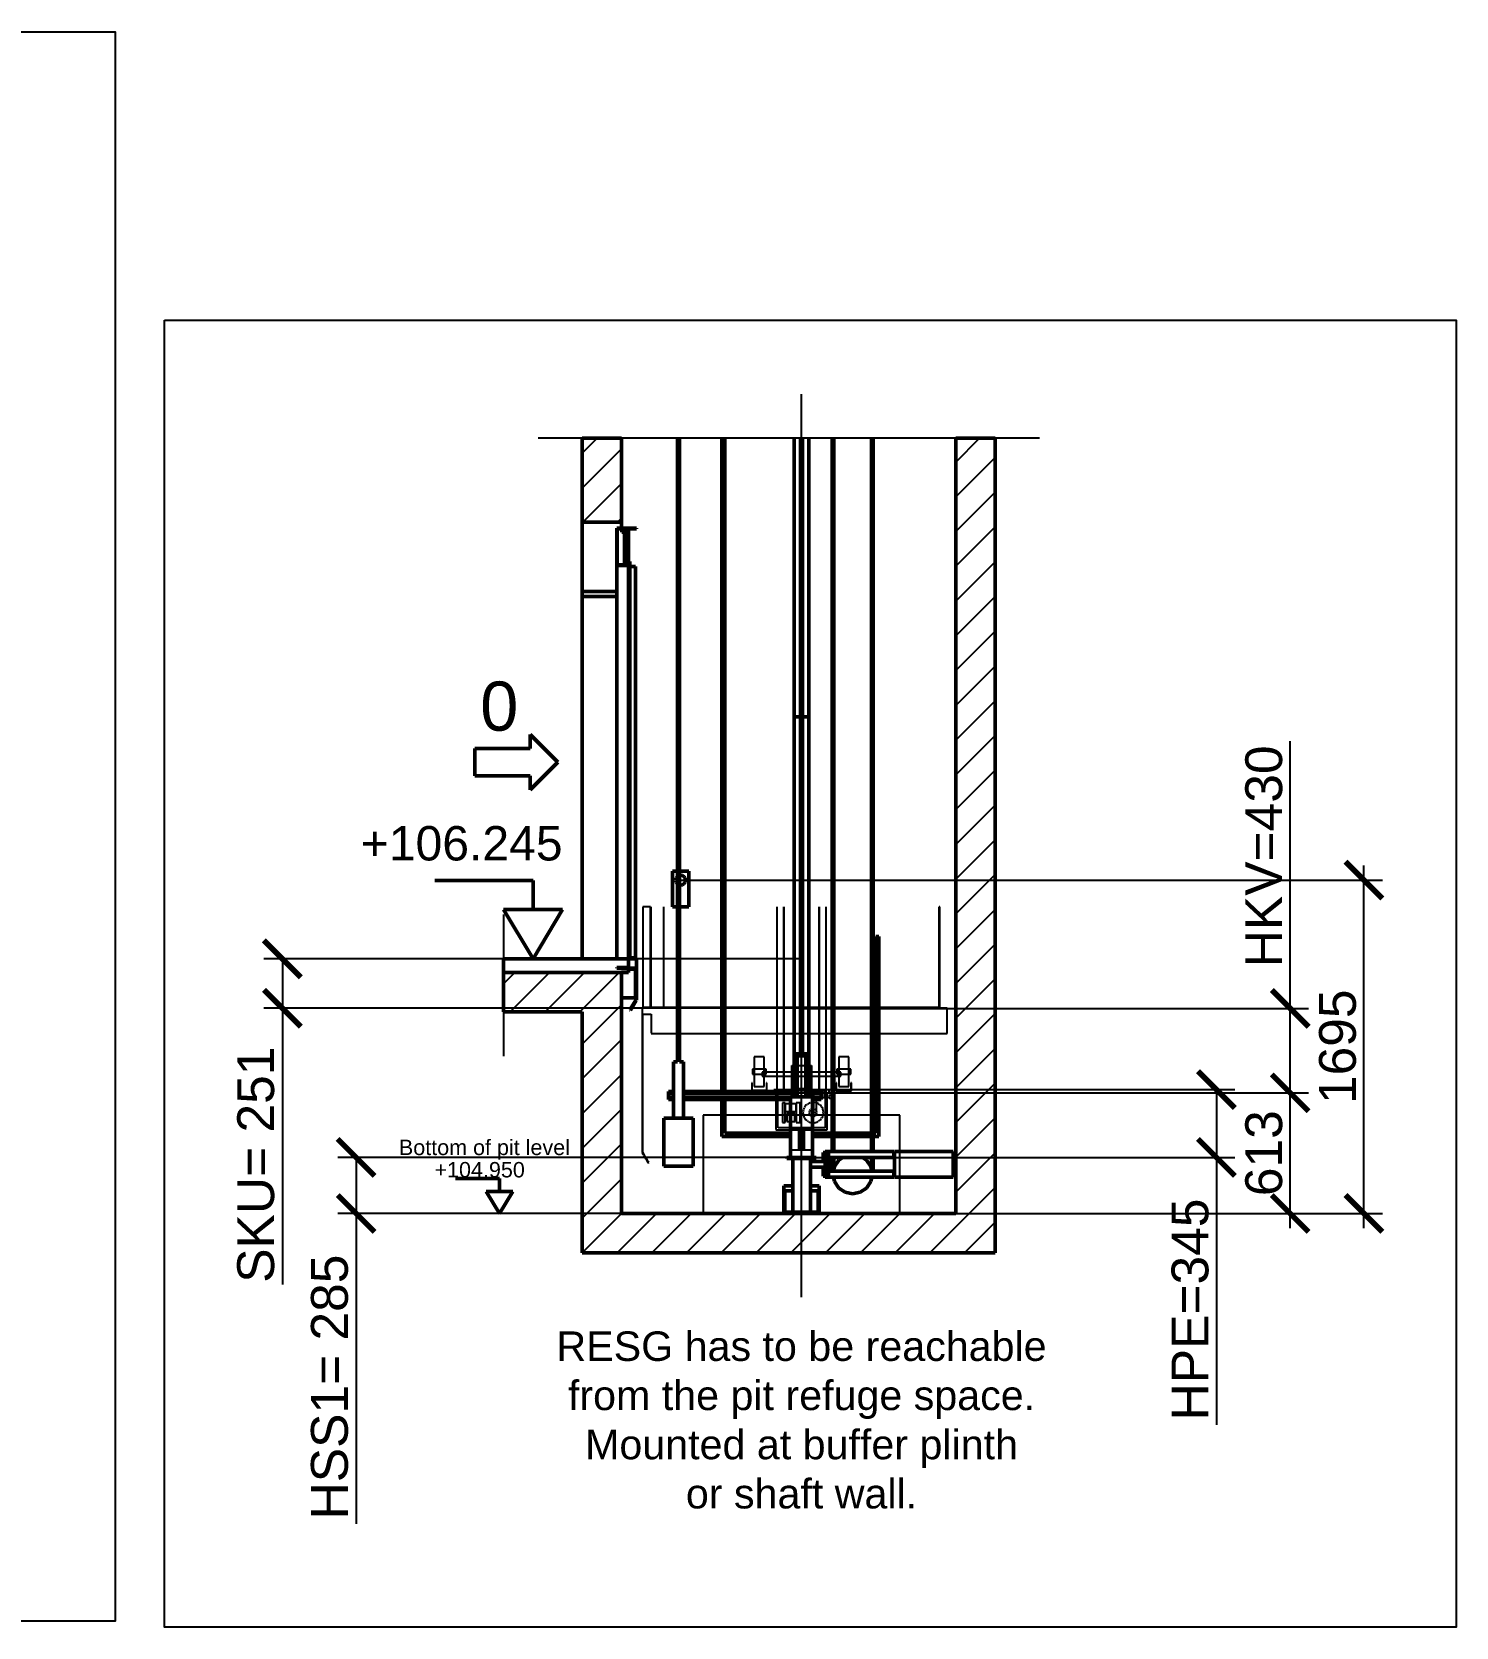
# Model space of a CAD drawing. Header units: millimetres. Extents: x -9546 to 173314, y -46180 to 27253.
# Drawn here: x 69384 to 76626, y -412 to 7700 of the extents above; entities that cross this region are included whole.
import ezdxf
from ezdxf.enums import TextEntityAlignment as Align

# ---------------------------------------------------------------- set-up
doc = ezdxf.new("R2010")
doc.units = ezdxf.units.MM
doc.linetypes.add('AM_ISO02W050', pattern=[7.5, 6, -1.5])
doc.linetypes.add('AM_ISO08W050', pattern=[18, 12, -1.5, 3, -1.5])
for name, color, linetype, lineweight in [('AM_0', 7, 'Continuous', 50), ('AM_5', 3, 'Continuous', 25), ('AM_8', 1, 'Continuous', 25), ('LDBuffer-AM_0', 7, 'Continuous', 50), ('LDCar-AM_0', 7, 'Continuous', 50), ('LDCar-AM_3', 6, 'AM_ISO02W050', 25), ('LDCar-AM_4', 3, 'Continuous', 25), ('LDCarFrame-AM_0', 7, 'Continuous', 50), ('LDElectricalComponents-AM_0', 7, 'Continuous', 50), ('LDForces-AM_0', 7, 'Continuous', 50), ('LDGuides-AM_0', 7, 'Continuous', 50), ('LDRefugeSpace-AM_3', 6, 'AM_ISO02W050', 25), ('LDShaft-AM_0', 7, 'Continuous', 50), ('LDShaft-AM_5', 3, 'Continuous', 25), ('LDShaft-AM_7', 4, 'AM_ISO08W050', 25)]:
    doc.layers.add(name, color=color, linetype=linetype, lineweight=lineweight)
doc.layers.add('AM_VIEWS', color=1, linetype='Continuous', lineweight=25, plot=False)
doc.styles.add('LD', font='ARIALUNI.ttf')
doc.dimstyles.new('LIFT', dxfattribs={"dimtxt": 2.5, "dimasz": 2.5, "dimexe": 1.25, "dimexo": 0, "dimgap": 0.5, "dimtad": 1, "dimdec": 0, "dimzin": 1, "dimdsep": 46, "dimtxsty": 'LD', "dimblk": 'ARCHTICK', "dimcen": 0, "dimdle": 1, "dimclrd": 3, "dimclre": 3, "dimclrt": 4, "dimadec": 0, "dimazin": 0, "dimtp": 0.1, "dimtm": 0.1, "dimtfac": 0.71, "dimtdec": 0, "dimtix": 1, "dimtmove": 0, "dimatfit": 3, "dimfxl": 1, "dimtolj": 1, "dimarcsym": 0})

# ---------------------------------------------------------------- blocks, each defined once
blk = doc.blocks.new('LD_20260611094836_0000000E')
at = {"layer": 'AM_8'}
for p, q in [((-200, 3865.9), (-123.9, 3942)), ((1700, 3821.3), (1820.7, 3942)), ((-200, 3689.1), (0, 3889.1)), ((1700, 3644.5), (1900, 3844.5)), ((-197.3, 3515), (0, 3712.3)), ((1700, 3467.8), (1900, 3667.8)), ((-20.5, 3515), (0, 3535.5)), ((1700, 3291), (1900, 3491)), ((1700, 3114.2), (1900, 3314.2)), ((1700, 2937.4), (1900, 3137.4)), ((1700, 2760.7), (1900, 2960.7)), ((1700, 2583.9), (1900, 2783.9)), ((1700, 2407.1), (1900, 2607.1)), ((1700, 2230.3), (1900, 2430.3)), ((1700, 2053.6), (1900, 2253.6)), ((1700, 1876.8), (1900, 2076.8)), ((1700, 1700), (1900, 1900)), ((1700, 1523.2), (1900, 1723.2)), ((1700, 1346.4), (1900, 1546.4)), ((1700, 1169.7), (1900, 1369.7)), ((-600, 1167.8), (-542.8, 1225)), ((-566, 1025), (-366, 1225)), ((-389.2, 1025), (-189.2, 1225)), ((-212.4, 1025), (-12.4, 1225)), ((1700, 992.9), (1900, 1192.9)), ((-200, 860.7), (0, 1060.7)), ((1700, 816.1), (1900, 1016.1)), ((-200, 683.9), (0, 883.9)), ((1700, 639.3), (1900, 839.3)), ((-200, 507.1), (0, 707.1)), ((1700, 462.6), (1900, 662.6)), ((-200, 330.3), (0, 530.3)), ((1700, 285.8), (1900, 485.8)), ((-200, 153.6), (0, 353.6)), ((1700, 109), (1900, 309)), ((-200, -23.2), (0, 176.8)), ((1567.8, -200), (1900, 132.2)), ((-200, -200), (0, 0)), ((-23.2, -200), (176.8, 0)), ((153.6, -200), (353.6, 0)), ((330.3, -200), (530.3, 0)), ((507.1, -200), (707.1, 0)), ((683.9, -200), (883.9, 0)), ((860.7, -200), (1060.7, 0)), ((1037.4, -200), (1237.4, 0)), ((1214.2, -200), (1414.2, 0)), ((1391, -200), (1591, 0)), ((1744.5, -200), (1900, -44.5))]:
    blk.add_line(p, q, dxfattribs=at)
blk = doc.blocks.new('LD_20260611094836_0000000F')
at = {"layer": 'LDShaft-AM_0'}
for p, q in [((-200, 3942), (-200, 3515)), ((-80, 3942), (-200, 3942)), ((0, 3942), (-80, 3942)), ((0, 3515), (0, 3942)), ((1700, 3942), (1700, 0)), ((1900, 3942), (1700, 3942)), ((1900, 0), (1900, 3942)), ((-200, 3515), (-200, 3162.5)), ((-200, 3515), (-80, 3515)), ((-80, 3515), (0, 3515)), ((0, 3485), (0, 3515)), ((-200, 3162.5), (-200, 3137.5)), ((-200, 3162.5), (-25, 3162.5)), ((-200, 3137.5), (-200, 1295)), ((-25, 3137.5), (-200, 3137.5)), ((-200, 1225), (-600, 1225)), ((-600, 1225), (-600, 1025)), ((-80, 1225), (-200, 1225)), ((0, 1225), (-80, 1225)), ((0, 0), (0, 1225)), ((-600, 1025), (-200, 1025)), ((-200, 1025), (-200, -200)), ((1700, 0), (0, 0)), ((1900, -200), (1900, 0)), ((-200, -200), (-80, -200)), ((-80, -200), (0, -200)), ((0, -200), (1900, -200))]:
    blk.add_line(p, q, dxfattribs=at)
blk = doc.blocks.new('LD_20260611094836_00000010')
at = {"layer": 'AM_0'}
for p, q in [((-16, 45), (-41.8, 45)), ((-41.8, 45), (-41.8, -135)), ((-23.1, 9.6), (-25, 0)), ((-25, 0), (-23.1, -9.6)), ((-17.7, 17.7), (-23.1, 9.6)), ((-16, 18.8), (-17.7, 17.7)), ((41.8, 45), (-6, 45)), ((0, 25), (-6, 23.8)), ((9.6, 23.1), (0, 25)), ((17.7, 17.7), (9.6, 23.1)), ((23.1, 9.6), (17.7, 17.7)), ((25, 0), (23.1, 9.6)), ((23.1, -9.6), (25, 0)), ((41.8, -135), (41.8, 45)), ((-23.1, -9.6), (-17.7, -17.7)), ((-17.7, -17.7), (-16, -18.8)), ((-6, -23.8), (0, -25)), ((0, -25), (9.6, -23.1)), ((9.6, -23.1), (17.7, -17.7)), ((17.7, -17.7), (23.1, -9.6)), ((-41.8, -135), (-16, -135)), ((-6, -135), (41.8, -135))]:
    blk.add_line(p, q, dxfattribs=at)
blk = doc.blocks.new('LD_ENTRY_L')
for p, q in [((0, 0), (-140.6, 140.6)), ((-140.6, 70.3), (-140.6, 140.6)), ((-421.5, -70.3), (-421.5, 70.3)), ((-140.6, 70.3), (-421.5, 70.3)), ((0, 0), (-140.6, -140.6)), ((-140.6, -70.3), (-421.5, -70.3)), ((-140.6, -140.6), (-140.6, -70.3))]:
    blk.add_line(p, q)
blk = doc.blocks.new('LD_20260611094836_00000014')
at = {"layer": 'LDCar-AM_0'}
blk.add_blockref('LD_ENTRY_L', (0, 0), dxfattribs=at)
at = {"layer": 'LDCar-AM_0', "style": 'LD'}
blk.add_text('0', height=250, dxfattribs=at).set_placement((-200, 160), align=Align.RIGHT)
blk = doc.blocks.new('LD_ENTRY_FLOOR_L')
for p, q in [((-150, 250), (0, 0)), ((0, 0), (150, 250))]:
    blk.add_line(p, q)
at = {"layer": 'AM_0'}
for p, q in [((0, 397.7), (-500, 397.7)), ((0, 250), (0, 397.7)), ((150, 250), (-150, 250))]:
    blk.add_line(p, q, dxfattribs=at)
blk = doc.blocks.new('LD_20260611094836_00000015')
at = {"layer": 'LDCar-AM_0'}
blk.add_blockref('LD_ENTRY_FLOOR_L', (0, 0), dxfattribs=at)
at = {"layer": 'LDCar-AM_0', "style": 'LD'}
blk.add_text('+106.245', height=175, dxfattribs=at).set_placement((150, 500), align=Align.RIGHT)
blk = doc.blocks.new('LD_20260611094836_00000016')
at = {"layer": 'LDShaft-AM_0'}
for p, q in [((-200, 0), (-600, 0)), ((-600, 0), (-600, -70)), ((-80, 0), (-200, 0)), ((0, 0), (-80, 0)), ((35, 0), (0, 0)), ((35, -70), (35, 0)), ((-600, -70), (-200, -70)), ((-200, -70), (-80, -70)), ((-80, -70), (0, -70)), ((0, -70), (35, -70))]:
    blk.add_line(p, q, dxfattribs=at)
blk = doc.blocks.new('LD_20260611094836_00000017')
at = {"layer": 'LDShaft-AM_0'}
for p, q in [((35, 0), (0, 0)), ((0, 0), (0, -1)), ((35, -1), (35, 0)), ((0, -1), (35, -1)), ((0, -22.5), (0, -151)), ((71, -1), (35, -1)), ((71, -5), (35, -5)), ((35, -5), (71, -5)), ((71, -5), (71, -1)), ((71, -151), (71, -5)), ((0, -151), (71, -151))]:
    blk.add_line(p, q, dxfattribs=at)
blk = doc.blocks.new('LD_20260611094836_00000018')
at = {"layer": 'LDCar-AM_0'}
for p, q in [((0, 2190), (0, 2000)), ((30, 2190), (0, 2190)), ((3, 2003), (3, 2187)), ((3, 2187), (27, 2187)), ((27, 2187), (27, 2170)), ((27, 2170), (30, 2170)), ((40, 2190), (30, 2190)), ((30, 2170), (30, 2190)), ((40, 2190), (40, 2010)), ((100, 2190), (40, 2190)), ((43, 2010), (43, 2187)), ((43, 2187), (100, 2187)), ((60, 2003), (60, 2187)), ((100, 2187), (100, 2190)), ((0, 2000), (0, 0)), ((0, 2000), (66.5, 2000)), ((63.5, 2003), (3, 2003)), ((40, 2010), (43, 2010)), ((60, 0), (60, 2000)), ((66.5, 2020), (63.5, 2020)), ((63.5, 2020), (63.5, 2003)), ((66.5, 2000), (66.5, 2020)), ((66.5, 1995), (66.5, 5)), ((95, 1995), (66.5, 1995)), ((95, 5), (95, 1995)), ((0, 0), (60, 0)), ((100, 0), (60, 0)), ((60, 0), (60, -44.5)), ((66.5, 5), (95, 5)), ((100, -47.5), (100, 0)), ((60, -44.5), (0, -44.5)), ((0, -44.5), (0, -47.5)), ((0, -47.5), (60, -47.5)), ((60, -47.5), (97, -47.5)), ((97, -47.5), (97, -210)), ((100, -210), (100, -47.5)), ((97.2, -210.2), (67.2, -259.2)), ((69.8, -260.8), (99.8, -211.8)), ((97, -210), (100, -210)), ((99.8, -211.8), (97.2, -210.2)), ((67.2, -259.2), (69.8, -260.8))]:
    blk.add_line(p, q, dxfattribs=at)
blk = doc.blocks.new('LD_20260611094836_00000019')
at = {"layer": 'AM_0'}
for p, q in [((-631, 3342), (-631, 171)), ((-621, 171), (-621, 3342)), ((-631, 171), (-651, 171)), ((-651, 171), (-651, -115)), ((-601, 171), (-621, 171)), ((-601, -115), (-601, 171)), ((-676, 20), (-676, 10)), ((-651, 20), (-676, 20)), ((-676, 10), (-676, -10)), ((-676, 10), (-651, 10)), ((-37.5, 20), (-601, 20)), ((-601, 10), (-37.5, 10)), ((100, 20), (37.5, 20)), ((37.5, 10), (100, 10)), ((100, 10), (100, 20)), ((100, -10), (100, 10)), ((-676, -10), (-676, -20)), ((-651, -10), (-676, -10)), ((-676, -20), (-651, -20)), ((-56, -10), (-601, -10)), ((-601, -20), (-56, -20)), ((100, -10), (56, -10)), ((56, -20), (100, -20)), ((100, -20), (100, -10)), ((-551, -115), (-701, -115)), ((-701, -115), (-701, -360)), ((-651, -115), (-601, -115)), ((-551, -360), (-551, -115)), ((-701, -360), (-551, -360))]:
    blk.add_line(p, q, dxfattribs=at)
blk = doc.blocks.new('LD_20260611094836_0000001A')
at = {"layer": 'AM_0'}
for p, q in [((82.3, 0.5), (82.3, 0)), ((100, 0.5), (82.3, 0.5)), ((100, 0), (100, 0.5)), ((117.7, 0.5), (100, 0.5)), ((100, 0.5), (100, 0)), ((117.7, 0), (117.7, 0.5)), ((707.3, 0.5), (707.3, 0)), ((725, 0.5), (707.3, 0.5)), ((725, 0), (725, 0.5)), ((742.7, 0.5), (725, 0.5)), ((725, 0.5), (725, 0)), ((742.7, 0), (742.7, 0.5))]:
    blk.add_line(p, q, dxfattribs=at)
blk = doc.blocks.new('LD_20260611094836_0000001B')
at = {"layer": 'LDShaft-AM_7'}
blk.add_line((0, -20061), (0, -15469), dxfattribs=at)
blk = doc.blocks.new('LD_20260611094836_0000001D')
at = {"layer": 'LDElectricalComponents-AM_0'}
for p, q in [((-400, 3542), (-400, 220)), ((-384, 220), (-384, 3542)), ((384, 1008), (384, 8)), ((400, 1008), (384, 1008)), ((400, 8), (400, 1008)), ((-400, 180), (-400, 8)), ((-384, 8), (-384, 180)), ((-400, 8), (-400, -8)), ((-50, 8), (-384, 8)), ((162, 8), (62, 8)), ((362, 8), (170, 8)), ((384, 8), (370, 8)), ((400, -8), (400, 8)), ((-400, -8), (-50, -8)), ((62, -8), (162, -8)), ((170, -8), (362, -8)), ((370, -8), (400, -8))]:
    blk.add_line(p, q, dxfattribs=at)
blk = doc.blocks.new('LD_20260611094836_00000020')
at = {"layer": 'LDBuffer-AM_0'}
for p, q in [((-27.7, 811), (-30, 811)), ((-30, 811), (-30, 801)), ((-30, 801), (-27.7, 801)), ((-21.2, 811), (-27.7, 811)), ((-27.7, 801), (-21.2, 801)), ((-20.8, 801), (-22.5, 801)), ((-22.5, 801), (-22.5, 593)), ((-11.5, 811), (-21.2, 811)), ((-21.2, 801), (-11.5, 801)), ((-15.9, 801), (-20.8, 801)), ((-8.6, 801), (-15.9, 801)), ((0, 811), (-11.5, 811)), ((-11.5, 801), (0, 801)), ((0, 801), (-8.6, 801)), ((11.5, 811), (0, 811)), ((8.6, 801), (0, 801)), ((0, 801), (11.5, 801)), ((15.9, 801), (8.6, 801)), ((21.2, 811), (11.5, 811)), ((11.5, 801), (21.2, 801)), ((20.8, 801), (15.9, 801)), ((22.5, 801), (20.8, 801)), ((27.7, 811), (21.2, 811)), ((21.2, 801), (27.7, 801)), ((22.5, 593), (22.5, 801)), ((30, 811), (27.7, 811)), ((27.7, 801), (30, 801)), ((30, 801), (30, 811)), ((-51.7, 593), (-56, 593)), ((-56, 593), (-56, 285)), ((-39.6, 593), (-51.7, 593)), ((-21.4, 593), (-39.6, 593)), ((-20.8, 630), (-22.5, 630)), ((-22.5, 630), (-22.5, 629)), ((-22.5, 629), (-20.8, 629)), ((-22.5, 593), (-20.8, 593)), ((0, 593), (-21.4, 593)), ((-15.9, 630), (-20.8, 630)), ((-20.8, 629), (-15.9, 629)), ((-20.8, 593), (-15.9, 593)), ((-8.6, 630), (-15.9, 630)), ((-15.9, 629), (-8.6, 629)), ((-15.9, 593), (-8.6, 593)), ((0, 630), (-8.6, 630)), ((-8.6, 629), (0, 629)), ((-8.6, 593), (0, 593)), ((8.6, 630), (0, 630)), ((0, 629), (8.6, 629)), ((21.4, 593), (0, 593)), ((0, 593), (8.6, 593)), ((15.9, 630), (8.6, 630)), ((8.6, 629), (15.9, 629)), ((8.6, 593), (15.9, 593)), ((20.8, 630), (15.9, 630)), ((15.9, 629), (20.8, 629)), ((15.9, 593), (20.8, 593)), ((22.5, 630), (20.8, 630)), ((20.8, 629), (22.5, 629)), ((20.8, 593), (22.5, 593)), ((39.6, 593), (21.4, 593)), ((22.5, 629), (22.5, 630)), ((51.7, 593), (39.6, 593)), ((56, 593), (51.7, 593)), ((56, 285), (56, 593)), ((-56, 285), (-51.7, 285)), ((-51.7, 285), (-39.6, 285)), ((-39.6, 285), (-21.4, 285)), ((-21.4, 285), (0, 285)), ((0, 285), (21.4, 285)), ((21.4, 285), (39.6, 285)), ((39.6, 285), (51.7, 285)), ((51.7, 285), (56, 285))]:
    blk.add_line(p, q, dxfattribs=at)
blk = doc.blocks.new('LD_20260611094836_00000021')
at = {"layer": 'LDBuffer-AM_0'}
for p, q in [((-75, 285), (-75, 279)), ((75, 285), (-75, 285)), ((-75, 279), (75, 279)), ((45, 279), (-45, 279)), ((-45, 279), (-45, 6)), ((45, 6), (45, 279)), ((75, 279), (75, 285)), ((-45, 140), (-90, 140)), ((-90, 140), (-90, 5)), ((-45, 115), (-85, 115)), ((-85, 115), (-85, 5)), ((90, 140), (45, 140)), ((85, 115), (45, 115)), ((85, 5), (85, 115)), ((90, 5), (90, 140)), ((-90, 5), (-75, 5)), ((-75, 5), (-90, 5)), ((-90, 5), (-90, 0)), ((-90, 0), (-75, 0)), ((-75, 6), (-75, 0)), ((75, 6), (-75, 6)), ((-75, 0), (75, 0)), ((-45, 6), (45, 6)), ((75, 0), (75, 6)), ((75, 5), (90, 5)), ((90, 5), (75, 5)), ((75, 0), (90, 0)), ((90, 0), (90, 5))]:
    blk.add_line(p, q, dxfattribs=at)
blk = doc.blocks.new('LD_20260611094836_00000023')
at = {"layer": 'LDForces-AM_0'}
for p, q in [((1071, 3942), (1071, 315)), ((1071.3, 3942), (1071.3, 315)), ((1071.3, 315), (1071.3, 3942)), ((1072.2, 3942), (1072.2, 315)), ((1072.2, 315), (1072.2, 3942)), ((1073.5, 3942), (1073.5, 315)), ((1073.5, 315), (1073.5, 3942)), ((1075, 3942), (1075, 315)), ((1075, 315), (1075, 3942)), ((1076.5, 3942), (1076.5, 315)), ((1076.5, 315), (1076.5, 3942)), ((1077.8, 3942), (1077.8, 315)), ((1077.8, 315), (1077.8, 3942)), ((1078.7, 3942), (1078.7, 315)), ((1078.7, 315), (1078.7, 3942)), ((1079, 315), (1079, 3942)), ((1271, 3942), (1271, 315)), ((1271.3, 3942), (1271.3, 315)), ((1271.3, 315), (1271.3, 3942)), ((1272.2, 3942), (1272.2, 315)), ((1272.2, 315), (1272.2, 3942)), ((1273.5, 3942), (1273.5, 315)), ((1273.5, 315), (1273.5, 3942)), ((1275, 3942), (1275, 315)), ((1275, 315), (1275, 3942)), ((1276.5, 3942), (1276.5, 315)), ((1276.5, 315), (1276.5, 3942)), ((1277.8, 3942), (1277.8, 315)), ((1277.8, 315), (1277.8, 3942)), ((1278.7, 3942), (1278.7, 315)), ((1278.7, 315), (1278.7, 3942)), ((1279, 315), (1279, 3942)), ((1071, 285), (1071, 215)), ((1071.3, 285), (1071.3, 215)), ((1071.3, 215), (1071.3, 285)), ((1072.2, 285), (1072.2, 215)), ((1072.2, 215), (1072.2, 285)), ((1073.5, 285), (1073.5, 215)), ((1073.5, 215), (1073.5, 285)), ((1075, 285), (1075, 215)), ((1075, 215), (1075, 285)), ((1076.5, 285), (1076.5, 215)), ((1076.5, 215), (1076.5, 285)), ((1077.8, 285), (1077.8, 215)), ((1077.8, 215), (1077.8, 285)), ((1078.7, 285), (1078.7, 218.6)), ((1078.7, 218.6), (1078.7, 285)), ((1079, 220.1), (1079, 285)), ((1271, 285), (1271, 220.1)), ((1271.3, 285), (1271.3, 218.6)), ((1271.3, 218.6), (1271.3, 285)), ((1272.2, 285), (1272.2, 215)), ((1272.2, 215), (1272.2, 285)), ((1273.5, 285), (1273.5, 215)), ((1273.5, 215), (1273.5, 285)), ((1275, 285), (1275, 215)), ((1275, 215), (1275, 285)), ((1276.5, 285), (1276.5, 215)), ((1276.5, 215), (1276.5, 285)), ((1277.8, 285), (1277.8, 215)), ((1277.8, 215), (1277.8, 285)), ((1278.7, 285), (1278.7, 215)), ((1278.7, 215), (1278.7, 285)), ((1279, 215), (1279, 285))]:
    blk.add_line(p, q, dxfattribs=at)
blk = doc.blocks.new('LD_20260611094836_00000024')
at = {"layer": 'LDCarFrame-AM_0'}
for p, q in [((-140, 110), (-150, 110)), ((-150, 110), (-150, 65)), ((-123, 115), (-140, 115)), ((-140, 115), (-140, -15)), ((-123, -15), (-123, 115)), ((-120, 115), (-123, 115)), ((-123, 115), (-123, -15)), ((210, 115), (-120, 115)), ((-120, 85), (210, 85)), ((-120, 15), (-120, 85)), ((-49.3, 85), (-70.7, 70.7)), ((70.7, 70.7), (49.3, 85)), ((210, 85), (210, 115)), ((512, 115), (212, 115)), ((212, 115), (212, -15)), ((512, -15), (512, 115)), ((-150, 65), (-215, 65)), ((-215, 35), (-150, 35)), ((-150, 35), (-150, -10)), ((210, 15), (-120, 15)), ((-92.4, 38.3), (-97, 15)), ((-70.7, 70.7), (-92.4, 38.3)), ((92.4, 38.3), (70.7, 70.7)), ((97, 15), (92.4, 38.3)), ((210, -15), (210, 15)), ((-150, -10), (-140, -10)), ((-140, -15), (-123, -15)), ((-123, -15), (-120, -15)), ((-120, -15), (210, -15)), ((-97, -15), (-92.4, -38.3)), ((-92.4, -38.3), (-70.7, -70.7)), ((-70.7, -70.7), (-38.3, -92.4)), ((38.3, -92.4), (70.7, -70.7)), ((70.7, -70.7), (92.4, -38.3)), ((92.4, -38.3), (97, -15)), ((212, -15), (512, -15)), ((-38.3, -92.4), (0, -100)), ((0, -100), (38.3, -92.4))]:
    blk.add_line(p, q, dxfattribs=at)
blk = doc.blocks.new('LD_20260611094836_00000026')
at = {"layer": 'LDGuides-AM_0'}
for p, q in [((-5, 1250), (-37.5, 1250)), ((-37.5, 1250), (-37.5, -683)), ((5, 1250), (-5, 1250)), ((-5, 1250), (-5, -465)), ((-5, -465), (-5, 1250)), ((5, -465), (5, 1250)), ((37.5, 1250), (5, 1250)), ((5, 1250), (5, -465)), ((37.5, -683), (37.5, 1250))]:
    blk.add_line(p, q, dxfattribs=at)
blk = doc.blocks.new('LD_20260611094836_00000028')
at = {"layer": 'LDGuides-AM_0'}
for p, q in [((-37.5, 486), (-37.5, -930)), ((-5, 486), (-5, -930)), ((-5, -930), (-5, 486)), ((5, -930), (5, 486)), ((5, 486), (5, -930)), ((37.5, -930), (37.5, 486)), ((-37.5, -930), (-5, -930)), ((-5, -930), (5, -930)), ((5, -930), (37.5, -930))]:
    blk.add_line(p, q, dxfattribs=at)
blk = doc.blocks.new('LD_20260611094836_0000002A')
at = {"layer": 'LDCar-AM_3'}
for p, q in [((-807.5, 515), (-807.5, 5)), ((-767.5, 515), (-807.5, 515)), ((-807.5, 515), (-807.5, 5)), ((-767.5, 5), (-767.5, 515)), ((-767.5, 5), (-767.5, 515)), ((-765.5, 515), (-765.5, 4)), ((-700, 4), (-700, 515)), ((-126, 515), (-126, -431)), ((-90, -431), (-90, 515)), ((-90, 515), (-90, -431)), ((90, 515), (90, -431)), ((90, -431), (90, 515)), ((126, -431), (126, 515)), ((703, 515), (700, 515)), ((700, 515), (700, 4)), ((700, 4), (700, 515)), ((703, 4), (703, 515)), ((-766.5, 0), (-810, 0)), ((-810, 0), (-810, -30)), ((-807.5, 5), (-767.5, 5)), ((-807.5, 5), (-767.5, 5)), ((-701.5, 4), (-766.5, 4)), ((-766.5, 4), (-766.5, 0)), ((-765.5, 4), (-700, 4)), ((700, 4), (-701.5, 4)), ((-700, 4), (700, 4)), ((701.5, 0), (701.5, 4)), ((701.5, 4), (703, 4)), ((741, 0), (701.5, 0)), ((741, -34), (741, 0)), ((-810, -30), (-810, -735)), ((-807, -735), (-807, -30)), ((-807, -30), (-765, -30)), ((-765, -30), (-765, -34)), ((-765, -34), (-765, -114)), ((741, -114), (741, -34)), ((-765, -114), (-765, -129)), ((-765, -129), (741, -129)), ((741, -129), (741, -114)), ((-250, -310), (-250, -311)), ((-180, -310), (-250, -310)), ((-250, -311), (-250, -313.8)), ((-250, -313.8), (-250, -318)), ((-250, -318), (-250, -323)), ((-250, -323), (-250, -328)), ((-240, -248), (-240, -253.7)), ((-190, -248), (-240, -248)), ((-240, -253.7), (-240, -270)), ((-240, -270), (-240, -294.3)), ((-240, -294.3), (-240, -323)), ((-240, -323), (-240, -351.7)), ((-190, -253.7), (-190, -248)), ((-190, -270), (-190, -253.7)), ((-190, -294.3), (-190, -270)), ((-190, -323), (-190, -294.3)), ((-190, -351.7), (-190, -323)), ((-180, -311), (-180, -310)), ((-180, -313.8), (-180, -311)), ((-180, -318), (-180, -313.8)), ((-180, -323), (-180, -318)), ((-180, -328), (-180, -323)), ((-50, -431), (-50, -291)), ((-50, -291), (50, -291)), ((50, -291), (50, -431)), ((180, -310), (180, -311)), ((250, -310), (180, -310)), ((180, -311), (180, -313.8)), ((180, -313.8), (180, -318)), ((180, -318), (180, -323)), ((180, -323), (180, -328)), ((190, -248), (190, -253.7)), ((240, -248), (190, -248)), ((190, -253.7), (190, -270)), ((190, -270), (190, -294.3)), ((190, -294.3), (190, -323)), ((190, -323), (190, -351.7)), ((240, -253.7), (240, -248)), ((240, -270), (240, -253.7)), ((240, -294.3), (240, -270)), ((240, -323), (240, -294.3)), ((240, -351.7), (240, -323)), ((250, -311), (250, -310)), ((250, -313.8), (250, -311)), ((250, -318), (250, -313.8)), ((250, -323), (250, -318)), ((250, -328), (250, -323)), ((-251.5, -380), (-253.5, -380)), ((-253.5, -380), (-253.5, -420)), ((-251.5, -418), (-251.5, -380)), ((-250, -328), (-250, -332.2)), ((-250, -332.2), (-250, -335)), ((-250, -335), (-250, -336)), ((-250, -336), (-180, -336)), ((-240, -351.7), (-240, -376)), ((-240, -376), (-240, -392.3)), ((-240, -392.3), (-240, -398)), ((-240, -398), (-190, -398)), ((200, -326), (-200, -326)), ((-200, -326), (-200, -346)), ((-200, -346), (200, -346)), ((-190, -376), (-190, -351.7)), ((-190, -392.3), (-190, -376)), ((-190, -398), (-190, -392.3)), ((-180, -332.2), (-180, -328)), ((-180, -335), (-180, -332.2)), ((-180, -336), (-180, -335)), ((-176.5, -380), (-178.5, -380)), ((-178.5, -380), (-178.5, -418)), ((-176.5, -420), (-176.5, -380)), ((178.5, -380), (176.5, -380)), ((176.5, -380), (176.5, -420)), ((178.5, -418), (178.5, -380)), ((180, -328), (180, -332.2)), ((180, -332.2), (180, -335)), ((180, -335), (180, -336)), ((180, -336), (250, -336)), ((190, -351.7), (190, -376)), ((190, -376), (190, -392.3)), ((190, -392.3), (190, -398)), ((190, -398), (240, -398)), ((200, -346), (200, -326)), ((240, -376), (240, -351.7)), ((240, -392.3), (240, -376)), ((240, -398), (240, -392.3)), ((250, -332.2), (250, -328)), ((250, -335), (250, -332.2)), ((250, -336), (250, -335)), ((253.5, -380), (251.5, -380)), ((251.5, -380), (251.5, -418)), ((253.5, -420), (253.5, -380)), ((-253.5, -420), (-176.5, -420)), ((-178.5, -418), (-251.5, -418)), ((140, -416), (-140, -416)), ((-140, -416), (-140, -431)), ((-140, -431), (140, -431)), ((-120, -431), (-130, -431)), ((-130, -431), (-130, -618)), ((-126, -431), (-90, -431)), ((-120, -608), (-120, -431)), ((-82.5, -481), (-97.5, -481)), ((-97.5, -481), (-97.5, -581)), ((-90, -431), (-50, -431)), ((-82.5, -581), (-82.5, -481)), ((-82.5, -486), (-82.5, -487.5)), ((-27, -486), (-82.5, -486)), ((-7, -481), (-27, -481)), ((-27, -481), (-27, -581)), ((-27, -487.5), (-27, -486)), ((-7, -581), (-7, -481)), ((39.4, -482.5), (22.4, -493.9)), ((59.5, -478.5), (39.4, -482.5)), ((50, -431), (90, -431)), ((79.6, -482.5), (59.5, -478.5)), ((117, -420), (61, -420)), ((61, -420), (61, -455)), ((61, -455), (117, -455)), ((76.5, -461), (61.5, -461)), ((61.5, -461), (61.5, -531)), ((76.5, -531), (76.5, -461)), ((96.6, -493.9), (79.6, -482.5)), ((90, -431), (126, -431)), ((117, -455), (117, -420)), ((121, -420), (117, -420)), ((117, -420), (117, -455)), ((117, -455), (121, -455)), ((130, -431), (120, -431)), ((120, -431), (120, -608)), ((121, -455), (121, -420)), ((130, -618), (130, -431)), ((138.1, -448.1), (137.5, -451)), ((137.5, -451), (138.1, -453.9)), ((139.7, -445.7), (138.1, -448.1)), ((138.1, -453.9), (139.7, -456.3)), ((142.1, -444.1), (139.7, -445.7)), ((139.7, -456.3), (142.1, -457.9)), ((140, -431), (140, -416)), ((145, -443.5), (142.1, -444.1)), ((142.1, -457.9), (145, -458.5)), ((147.9, -444.1), (145, -443.5)), ((145, -458.5), (147.9, -457.9)), ((150.3, -445.7), (147.9, -444.1)), ((147.9, -457.9), (150.3, -456.3)), ((151.9, -448.1), (150.3, -445.7)), ((150.3, -456.3), (151.9, -453.9)), ((152.5, -451), (151.9, -448.1)), ((151.9, -453.9), (152.5, -451)), ((176.5, -420), (253.5, -420)), ((251.5, -418), (178.5, -418)), ((-82.5, -487.5), (-82.5, -491.9)), ((-82.5, -491.9), (-82.5, -498.3)), ((-82.5, -498.3), (-82.5, -506)), ((-82.5, -506), (-82.5, -513.7)), ((-82.5, -513.7), (-82.5, -520.1)), ((-82.5, -520.1), (-82.5, -524.5)), ((-82.5, -524.5), (-82.5, -526)), ((-82.5, -526), (-27, -526)), ((-75.5, -536), (-75.5, -537.5)), ((-34, -536), (-75.5, -536)), ((-75.5, -537.5), (-75.5, -541.9)), ((-75.5, -541.9), (-75.5, -548.3)), ((-75.5, -548.3), (-75.5, -556)), ((-75.5, -556), (-75.5, -563.7)), ((-75.5, -563.7), (-75.5, -570.1)), ((-34, -537.5), (-34, -536)), ((-34, -541.9), (-34, -537.5)), ((-34, -548.3), (-34, -541.9)), ((-34, -556), (-34, -548.3)), ((-34, -563.7), (-34, -556)), ((-34, -570.1), (-34, -563.7)), ((-27, -491.9), (-27, -487.5)), ((-27, -498.3), (-27, -491.9)), ((-27, -506), (-27, -498.3)), ((-27, -513.7), (-27, -506)), ((-27, -520.1), (-27, -513.7)), ((-27, -524.5), (-27, -520.1)), ((-27, -526), (-27, -524.5)), ((11, -510.9), (7, -531)), ((7, -531), (11, -551.1)), ((22.4, -493.9), (11, -510.9)), ((11, -551.1), (22.4, -568.1)), ((40, -523.3), (38.5, -531)), ((38.5, -531), (40, -538.7)), ((44.4, -516.9), (40, -523.3)), ((40, -538.7), (44.4, -545.1)), ((50.8, -512.5), (44.4, -516.9)), ((44.4, -545.1), (50.8, -549.5)), ((58.5, -511), (50.8, -512.5)), ((50.8, -549.5), (58.5, -551)), ((66.2, -512.5), (58.5, -511)), ((58.5, -551), (66.2, -549.5)), ((61.5, -531), (76.5, -531)), ((72.6, -516.9), (66.2, -512.5)), ((66.2, -549.5), (72.6, -545.1)), ((77, -523.3), (72.6, -516.9)), ((72.6, -545.1), (77, -538.7)), ((78.5, -531), (77, -523.3)), ((77, -538.7), (78.5, -531)), ((108, -510.9), (96.6, -493.9)), ((96.6, -568.1), (108, -551.1)), ((112, -531), (108, -510.9)), ((108, -551.1), (112, -531)), ((-130, -618), (130, -618)), ((120, -608), (-120, -608)), ((-97.5, -581), (-82.5, -581)), ((-75.5, -570.1), (-75.5, -574.5)), ((-75.5, -574.5), (-75.5, -576)), ((-75.5, -576), (-34, -576)), ((52, -618), (-52, -618)), ((-52, -618), (-52, -720)), ((-34, -574.5), (-34, -570.1)), ((-34, -576), (-34, -574.5)), ((-27, -581), (-7, -581)), ((-6, -618), (-15, -618)), ((-15, -618), (-15, -720)), ((-6, -720), (-6, -618)), ((15, -618), (6, -618)), ((6, -618), (6, -720)), ((15, -720), (15, -618)), ((22.4, -568.1), (39.4, -579.5)), ((39.4, -579.5), (59.5, -583.5)), ((52, -720), (52, -618)), ((59.5, -583.5), (79.6, -579.5)), ((79.6, -579.5), (96.6, -568.1)), ((-52, -720), (52, -720)), ((-15, -720), (-6, -720)), ((6, -720), (15, -720)), ((-810, -735), (-807, -735)), ((-807.2, -734.2), (-809.8, -735.8)), ((-809.8, -735.8), (-779.8, -785.8)), ((-777.2, -784.2), (-807.2, -734.2)), ((-779.8, -785.8), (-777.2, -784.2))]:
    blk.add_line(p, q, dxfattribs=at)
blk = doc.blocks.new('LD_20260611094836_0000002B')
at = {"layer": 'LDRefugeSpace-AM_3'}
for p, q in [((500, 250), (-500, 250)), ((-500, 250), (-500, -250)), ((500, -250), (500, 250)), ((-500, -250), (500, -250))]:
    blk.add_line(p, q, dxfattribs=at)
blk = doc.blocks.new('_ArchTick')
at = {"color": 0, "linetype": 'ByBlock', "const_width": 0.15}
blk.add_lwpolyline([(-0.5, -0.5), (0.5, 0.5)], dxfattribs=at)
blk = doc.blocks.new('*D3381')
at = {"layer": 'Defpoints', "color": 0, "transparency": 16777216}
for p in [(73297.6, 2321.6), (75407.6, 2321.6), (73297.6, 1976.6)]:
    blk.add_point(p, dxfattribs=at)
at = {"layer": 'LDShaft-AM_5', "color": 3, "lineweight": -2, "transparency": 16777216}
for p, q in [((73297.6, 2321.6), (75501.3, 2321.6)), ((75407.6, 2321.6), (75407.6, 1901.6)), ((73297.6, 1976.6), (75501.3, 1976.6)), ((75407.6, 1976.6), (75407.6, 617))]:
    blk.add_line(p, q, dxfattribs=at)
at = {"layer": 'LDShaft-AM_5', "color": 3, "lineweight": -2, "transparency": 16777216, "xscale": 187.5, "yscale": 187.5, "zscale": 187.5}
for p, rotation in [((75407.6, 2321.6), 90), ((75407.6, 1976.6), 270)]:
    blk.add_blockref('_ArchTick', p, dxfattribs=dict(at, rotation=rotation))
at = {"layer": 'LDShaft-AM_5', "color": 4, "transparency": 16777216, "insert": (75274.3, 1203), "char_height": 187.5, "attachment_point": 5, "rotation": 90, "style": 'LD'}
blk.add_mtext('\\A1;HPE=345', dxfattribs=at)
blk = doc.blocks.new('*D3382')
at = {"layer": 'Defpoints', "color": 0, "transparency": 16777216}
for p in [(71032.6, 1976.6), (73297.6, 1976.6), (73297.6, 1691.6)]:
    blk.add_point(p, dxfattribs=at)
at = {"layer": 'LDShaft-AM_5', "color": 3, "lineweight": -2, "transparency": 16777216}
for p, q in [((73297.6, 1976.6), (70938.8, 1976.6)), ((71032.6, 1976.6), (71032.6, 1616.6)), ((73297.6, 1691.6), (70938.8, 1691.6)), ((71032.6, 1691.6), (71032.6, 113.5))]:
    blk.add_line(p, q, dxfattribs=at)
at = {"layer": 'LDShaft-AM_5', "color": 3, "lineweight": -2, "transparency": 16777216, "xscale": 187.5, "yscale": 187.5, "zscale": 187.5}
for p, rotation in [((71032.6, 1976.6), 90), ((71032.6, 1691.6), 270)]:
    blk.add_blockref('_ArchTick', p, dxfattribs=dict(at, rotation=rotation))
at = {"layer": 'LDShaft-AM_5', "color": 4, "transparency": 16777216, "insert": (70898.1, 808.8), "char_height": 187.5, "attachment_point": 5, "rotation": 90, "style": 'LD'}
blk.add_mtext('\\A1;HSS1= 285', dxfattribs=at)
blk = doc.blocks.new('*D3383')
at = {"layer": 'Defpoints', "color": 0, "transparency": 16777216}
for p in [(72682.6, 3386.6), (76157.6, 3386.6), (72682.6, 1691.6)]:
    blk.add_point(p, dxfattribs=at)
at = {"layer": 'LDShaft-AM_5', "color": 3, "lineweight": -2, "transparency": 16777216}
for p, q in [((76157.6, 1616.6), (76157.6, 3461.6)), ((72682.6, 3386.6), (76251.3, 3386.6)), ((72682.6, 1691.6), (76251.3, 1691.6))]:
    blk.add_line(p, q, dxfattribs=at)
at = {"layer": 'LDShaft-AM_5', "color": 3, "lineweight": -2, "transparency": 16777216, "xscale": 187.5, "yscale": 187.5, "zscale": 187.5}
for p, rotation in [((76157.6, 3386.6), 90), ((76157.6, 1691.6), 270)]:
    blk.add_blockref('_ArchTick', p, dxfattribs=dict(at, rotation=rotation))
at = {"layer": 'LDShaft-AM_5', "color": 4, "transparency": 16777216, "insert": (76024.3, 2539.1), "char_height": 187.5, "attachment_point": 5, "rotation": 90, "style": 'LD'}
blk.add_mtext('\\A1;1695', dxfattribs=at)
blk = doc.blocks.new('*D3384')
at = {"layer": 'AM_5', "color": 3, "lineweight": -2, "transparency": 16777216}
for p, q in [((75782.6, 2734.6), (75782.6, 4092.9)), ((73297.6, 2734.6), (75876.3, 2734.6)), ((75782.6, 2229.6), (75782.6, 2734.6)), ((73297.6, 2304.6), (75876.3, 2304.6))]:
    blk.add_line(p, q, dxfattribs=at)
at = {"layer": 'Defpoints', "color": 0, "transparency": 16777216}
for p in [(73297.6, 2734.6), (75782.6, 2734.6), (73297.6, 2304.6)]:
    blk.add_point(p, dxfattribs=at)
at = {"layer": 'AM_5', "color": 3, "lineweight": -2, "transparency": 16777216, "xscale": 187.5, "yscale": 187.5, "zscale": 187.5}
for p, rotation in [((75782.6, 2734.6), 90), ((75782.6, 2304.6), 270)]:
    blk.add_blockref('_ArchTick', p, dxfattribs=dict(at, rotation=rotation))
at = {"layer": 'AM_5', "color": 4, "transparency": 16777216, "insert": (75649.3, 3507.5), "char_height": 187.5, "attachment_point": 5, "rotation": 90, "style": 'LD'}
blk.add_mtext('\\A1;HKV=430', dxfattribs=at)
blk = doc.blocks.new('_NONE')
blk = doc.blocks.new('*D3385')
at = {"layer": 'Defpoints', "color": 0, "transparency": 16777216}
for p in [(70657.6, 2986.6), (73297.6, 2986.6), (73297.6, 2735.6)]:
    blk.add_point(p, dxfattribs=at)
at = {"layer": 'LDShaft-AM_5', "color": 3, "lineweight": -2, "transparency": 16777216}
for p, q in [((73297.6, 2986.6), (70563.8, 2986.6)), ((70657.6, 2986.6), (70657.6, 2660.6)), ((73297.6, 2735.6), (70563.8, 2735.6)), ((70657.6, 2735.6), (70657.6, 1330.9))]:
    blk.add_line(p, q, dxfattribs=at)
at = {"layer": 'LDShaft-AM_5', "color": 3, "lineweight": -2, "transparency": 16777216, "xscale": 187.5, "yscale": 187.5, "zscale": 187.5}
for p, rotation in [((70657.6, 2986.6), 90), ((70657.6, 2735.6), 270)]:
    blk.add_blockref('_ArchTick', p, dxfattribs=dict(at, rotation=rotation))
at = {"layer": 'LDShaft-AM_5', "color": 4, "transparency": 16777216, "insert": (70523.1, 1939.5), "char_height": 187.5, "attachment_point": 5, "rotation": 90, "style": 'LD'}
blk.add_mtext('\\A1;SKU= 251', dxfattribs=at)
blk = doc.blocks.new('*D3386')
at = {"layer": 'AM_5', "color": 3, "lineweight": -2, "transparency": 16777216}
for p, q in [((75782.6, 1616.6), (75782.6, 2379.6)), ((73297.6, 2304.6), (75876.3, 2304.6)), ((74082.6, 1691.6), (75876.3, 1691.6))]:
    blk.add_line(p, q, dxfattribs=at)
at = {"layer": 'Defpoints', "color": 0, "transparency": 16777216}
for p in [(73297.6, 2304.6), (75782.6, 2304.6), (74082.6, 1691.6)]:
    blk.add_point(p, dxfattribs=at)
at = {"layer": 'AM_5', "color": 3, "lineweight": -2, "transparency": 16777216, "xscale": 187.5, "yscale": 187.5, "zscale": 187.5}
for p, rotation in [((75782.6, 2304.6), 90), ((75782.6, 1691.6), 270)]:
    blk.add_blockref('_ArchTick', p, dxfattribs=dict(at, rotation=rotation))
at = {"layer": 'AM_5', "color": 4, "transparency": 16777216, "insert": (75649.3, 1998.1), "char_height": 187.5, "attachment_point": 5, "rotation": 90, "style": 'LD'}
blk.add_mtext('\\A1;613', dxfattribs=at)
blk = doc.blocks.new('LD_20260611094836_0000002D')
at = {"layer": 'LDCar-AM_4'}
blk.add_line((2125, 3942), (-425, 3942), dxfattribs=at)
blk = doc.blocks.new('LD_20260611094836_0000002E')
at = {"layer": 'LDCar-AM_4'}
blk.add_line((-600, 1520), (-600, 800), dxfattribs=at)

msp = doc.modelspace()

# ---------------------------------------------------------------- linework, layer by layer
at = {"layer": 'AM_VIEWS'}
for points in [[(62838.8, 7700.4), (69807.6, 7700.4), (69807.6, -382), (62838.8, -382)], [(70057.6, 6233.6), (76626.3, 6233.6), (76626.3, -412), (70057.6, -412)]]:
    msp.add_lwpolyline(points, close=True, dxfattribs=at)

# ---------------------------------------------------------------- block references
for name, p in [('LD_20260611094836_0000001B', (73297.6, 21327.6)), ('LD_20260611094836_0000000E', (72382.6, 1691.6)), ('LD_20260611094836_0000000F', (72382.6, 1691.6)), ('LD_20260611094836_0000002D', (72382.6, 1691.6)), ('LD_20260611094836_00000019', (73297.6, 2291.6)), ('LD_20260611094836_0000001D', (73291.6, 2091.6)), ('LD_20260611094836_00000028', (73297.6, 5147.6)), ('LD_20260611094836_00000023', (72382.6, 1691.6)), ('LD_20260611094836_00000018', (72357.6, 2986.6)), ('LD_20260611094836_00000014', (72057.6, 3986.6)), ('LD_20260611094836_00000026', (73297.6, 2967.6)), ('LD_20260611094836_00000015', (71932.6, 2986.6)), ('LD_20260611094836_00000010', (72682.6, 3386.6)), ('LD_20260611094836_0000002A', (73297.6, 2735.6)), ('LD_20260611094836_0000002E', (72382.6, 1691.6)), ('LD_20260611094836_00000016', (72382.6, 2986.6)), ('LD_20260611094836_00000017', (72382.6, 2939.1)), ('LD_20260611094836_00000020', (73297.6, 1691.6)), ('LD_20260611094836_0000002B', (73297.6, 1941.6)), ('LD_20260611094836_00000021', (73297.6, 1691.6)), ('LD_20260611094836_00000024', (73557.6, 1891.6)), ('LD_20260611094836_0000001A', (72382.6, 1691.6))]:
    msp.add_blockref(name, p)
at = {"layer": 'LDCar-AM_0', "xscale": 0.4477729554972459, "yscale": 0.4477729554972459, "zscale": 0.4477729554972459}
msp.add_blockref('LD_ENTRY_FLOOR_L', (71761.6, 1691.6), dxfattribs=at)

# ---------------------------------------------------------------- texts
at = {"layer": 'LDCar-AM_0', "style": 'LD'}
for s, p in [('Bottom of pit level', (71250.1, 1964.9)), ('+104.950', (71431, 1851.3))]:
    msp.add_text(s, height=78.36, dxfattribs=at).set_placement(p, align=Align.BOTTOM_LEFT)
at = {"layer": 'LDShaft-AM_0', "insert": (69432.6, 7062.9), "char_height": 187.5, "width": 3000, "attachment_point": 9, "style": 'LD'}
msp.add_mtext('\\fArial Unicode MS|b0|i0;\\l\\C7; ', dxfattribs=at)
at = {"layer": 'LDShaft-AM_0', "insert": (73297.6, 1091.6), "char_height": 150, "attachment_point": 2, "style": 'LD'}
msp.add_mtext('\\fArial Unicode MS|b0|i0;\\l\\C7;RESG has to be reachable \\Pfrom the pit refuge space. \\PMounted at buffer plinth \\Por shaft wall.', dxfattribs=at)

# ---------------------------------------------------------------- dimensions: what is measured, and where the dimension line sits
at = {"layer": 'AM_5'}
dim = msp.add_linear_dim(base=(75782.6, 2734.6), p1=(73297.6, 2304.6), p2=(73297.6, 2734.6), angle=90, text='HKV=<>', dimstyle='LIFT', override={"dimscale": 75, "dimtxt": 2.5, "dimjust": 2, "dimblk1": 'NONE', "dimtix": 0}, dxfattribs=at)
dim.commit()
dim.dimension.update_dxf_attribs({"geometry": '*D3384', "text_midpoint": (75649.3, 3507.5)})
dim = msp.add_linear_dim(base=(75782.6, 2304.6), p1=(74082.6, 1691.6), p2=(73297.6, 2304.6), angle=90, dimstyle='LIFT', override={"dimscale": 75, "dimtxt": 2.5, "dimtix": 1}, dxfattribs=at)
dim.commit()
dim.dimension.update_dxf_attribs({"geometry": '*D3386', "text_midpoint": (75649.3, 1998.1)})
at = {"layer": 'LDShaft-AM_5'}
dim = msp.add_linear_dim(base=(76157.6, 3386.6), p1=(72682.6, 1691.6), p2=(72682.6, 3386.6), angle=90, dimstyle='LIFT', override={"dimscale": 75, "dimtxt": 2.5, "dimtix": 1}, dxfattribs=at)
dim.commit()
dim.dimension.update_dxf_attribs({"geometry": '*D3383', "text_midpoint": (76024.3, 2539.1)})
for base, p1, p2, text, picture, middle in [((70657.6, 2986.6), (73297.6, 2735.6), (73297.6, 2986.6), 'SKU= <>', '*D3385', (70523.1, 1939.5)), ((75407.6, 2321.6), (73297.6, 1976.6), (73297.6, 2321.6), 'HPE=<>', '*D3381', (75274.3, 1203)), ((71032.6, 1976.6), (73297.6, 1691.6), (73297.6, 1976.6), 'HSS1= <>', '*D3382', (70898.1, 808.8))]:
    dim = msp.add_linear_dim(base=base, p1=p1, p2=p2, angle=90, text=text, dimstyle='LIFT', override={"dimscale": 75, "dimtxt": 2.5, "dimjust": 1, "dimtix": 0}, dxfattribs=at)
    dim.commit()
    dim.dimension.update_dxf_attribs({"geometry": picture, "text_midpoint": middle})

doc.saveas('drawing.dxf')
